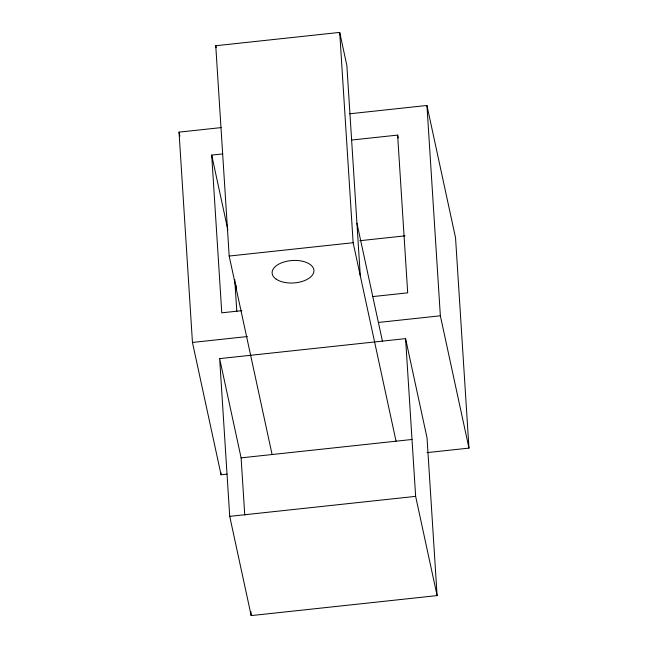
<?xml version="1.0" encoding="UTF-8"?>
<svg xmlns="http://www.w3.org/2000/svg" width="648" height="648" viewBox="0 0 648 648"><rect width="100%" height="100%" fill="white"/><g stroke="black" fill="none" stroke-linecap="round" stroke-linejoin="round"><path stroke-width="0.97" d="M272.095 454.531L229.181 256.049L215.752 45.733L339.706 32.4L346.858 65.48L360.288 275.797M227.067 474.125L221.065 474.773L192.456 342.452L179.034 132.135L221.187 127.599M349.653 113.789L426.935 105.47L455.544 237.792L468.966 448.108L426.983 452.628M241.866 310.667L221.77 312.83L211.702 155.091L222.75 153.9M351.394 140.065L397.621 135.1L398.261 138.04M359.786 240.716L405.008 235.848M229.181 256.049L353.136 242.716L396.05 441.199M372.519 296.622L407.697 292.839L397.621 135.1M192.456 342.452L247.439 336.539M378.383 322.461L440.356 315.795L468.966 448.108M219.648 358.619L405.575 338.629L427.032 437.862L437.1 595.601L251.181 615.6L229.724 516.359L219.648 358.619L241.105 457.861L244.766 515.128M241.105 457.861L412.039 439.474M229.724 516.359L415.643 496.368L437.1 595.601M356.927 223.22L382.442 341.221M215.752 45.733L216.173 47.677M211.702 155.091L227.845 229.765M179.034 132.135L179.885 136.088M426.935 105.47L440.356 315.795M405.575 338.629L415.643 496.368M339.706 32.4L353.136 242.716M236.083 285.161L236.334 289.13M234.754 279.45L236.812 311.599M250.922 611.582L251.181 615.6M220.936 472.765L221.065 474.773M276.226 279.207A20.939 11.251 -3.7 0 0 312.198 275.335A20.939 11.251 -3.7 0 0 290.612 260.642A20.939 11.251 -3.7 0 0 276.226 279.207"/></g></svg>
